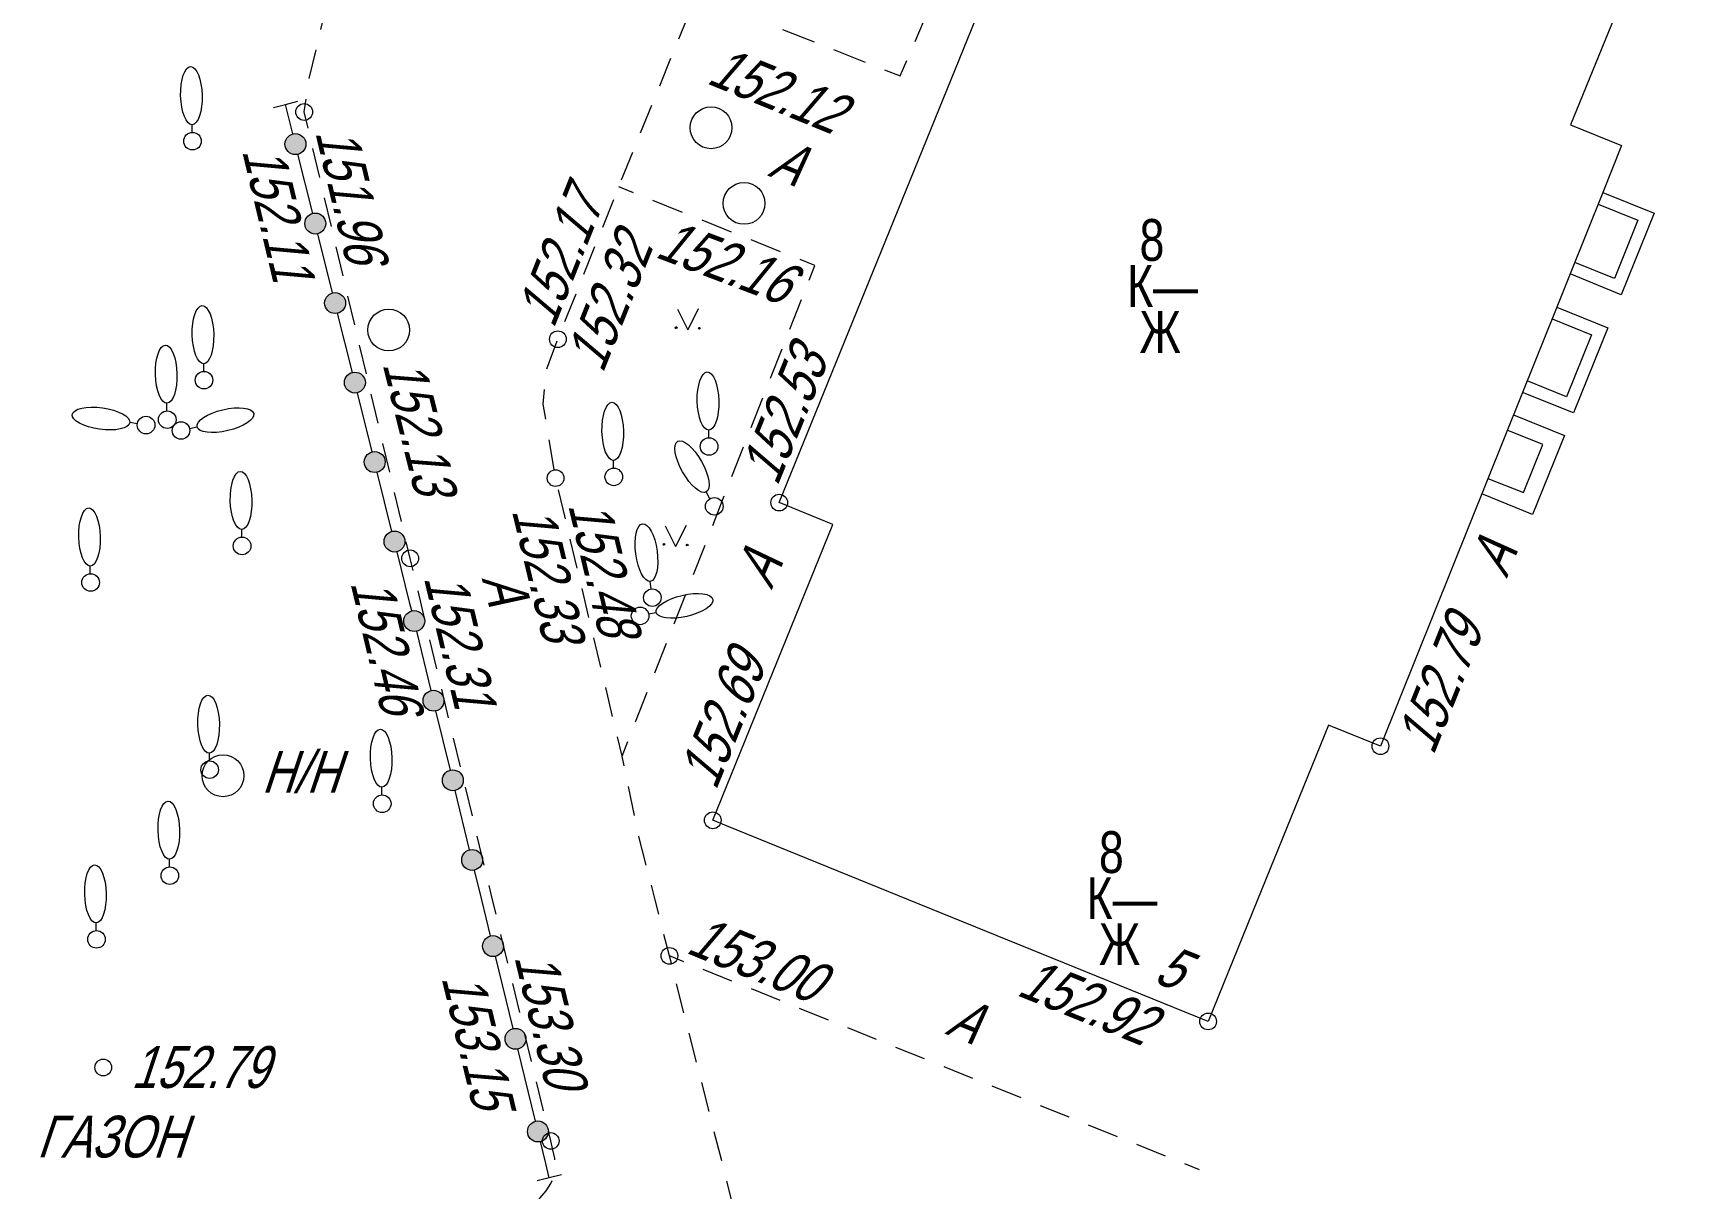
# Model space of a CAD drawing. Header units: metres. Extents: x 382 to 851, y 14083 to 14440.
# Drawn here: x 680.27 to 719.95, y 14243.09 to 14270.72 of the extents above; entities that cross this region are included whole.
import ezdxf
from ezdxf.enums import TextEntityAlignment as Align

# ---------------------------------------------------------------- set-up
doc = ezdxf.new("R2010")
doc.units = ezdxf.units.M
doc.header["$MEASUREMENT"] = 0
doc.linetypes.add('UP line', pattern=[1.5, 1, -0.5])
for name, color, linetype, lineweight in [('Бортовой камень', 7, 'Continuous', 25), ('Внутреннее заполнение', 7, 'Continuous', 25), ('Горизонтали', 7, 'Continuous', 25), ('Граница улицы', 7, 'Continuous', 25), ('Здания', 7, 'Continuous', 25), ('Колодцы', 7, 'Continuous', 25), ('Леса и газоны', 7, 'Continuous', 25), ('Номер дома', 7, 'Continuous', 25), ('Ограды', 7, 'Continuous', 25), ('Отдельно стоящее дерево', 7, 'Continuous', 25), ('Части зданий', 7, 'Continuous', 25)]:
    doc.layers.add(name, color=color, linetype=linetype, lineweight=lineweight)
doc.styles.add('Style-RUSSIAN_1251', font='RUSSIAN_1251.shx')
doc.styles.add('Style-RUSSIAN_1251 I 0.32289', font='RUSSIAN_1251.shx', dxfattribs={"oblique": 18.5})

# ---------------------------------------------------------------- blocks, each defined once
blk = doc.blocks.new('KOLOD_19')
at = {"layer": 'Колодцы', "color": 251, "linetype": 'Continuous', "lineweight": 9}
blk.add_arc((0, 0), 0.5, 0, 360, dxfattribs=at)
blk = doc.blocks.new('KOLOD_20')
at = {"layer": 'Колодцы', "color": 251, "linetype": 'Continuous', "lineweight": 9}
blk.add_arc((0, 0), 0.5, 0, 360, dxfattribs=at)
blk = doc.blocks.new('PIKET_116')
at = {"layer": 'Горизонтали', "color": 251, "linetype": 'Continuous', "lineweight": 9}
blk.add_arc((0, 0), 0.2, 0, 360, dxfattribs=at)
blk = doc.blocks.new('KOLOD_21')
at = {"layer": 'Колодцы', "color": 251, "linetype": 'Continuous', "lineweight": 9}
blk.add_arc((0, 0), 0.5, 0, 360, dxfattribs=at)
blk = doc.blocks.new('KOLOD_22')
at = {"layer": 'Колодцы', "color": 251, "linetype": 'Continuous', "lineweight": 9}
blk.add_arc((0, 0), 0.5, 0, 360, dxfattribs=at)
blk = doc.blocks.new('PIKET_118')
at = {"layer": 'Горизонтали', "color": 251, "linetype": 'Continuous', "lineweight": 9}
blk.add_arc((0, 0), 0.2, 0, 360, dxfattribs=at)
blk = doc.blocks.new('DEREVO_119')
at = {"layer": 'Отдельно стоящее дерево', "color": 251, "linetype": 'Continuous', "lineweight": 9, "flags": 128}
blk.add_lwpolyline([(-0.007, 0.21), (-0.007, 0.393)], dxfattribs=at)
at = {"layer": 'Отдельно стоящее дерево', "color": 251, "linetype": 'Continuous', "lineweight": 9}
blk.add_arc((-0.00029, 0.00038), 0.21, 0, 359.999994, dxfattribs=at)
blk.add_ellipse((-0.02579, 1.08838), major_axis=(-0.0185, 0.695), ratio=0.36982862, dxfattribs=at)
blk = doc.blocks.new('DEREVO_121')
at = {"layer": 'Отдельно стоящее дерево', "color": 251, "linetype": 'Continuous', "lineweight": 9, "flags": 128}
blk.add_lwpolyline([(-0.007, 0.21), (-0.007, 0.393)], dxfattribs=at)
at = {"layer": 'Отдельно стоящее дерево', "color": 251, "linetype": 'Continuous', "lineweight": 9}
blk.add_arc((-0.00001, -0.00042), 0.21, 0, 359.999994, dxfattribs=at)
blk.add_ellipse((-0.02551, 1.08758), major_axis=(-0.0185, 0.695), ratio=0.36982862, dxfattribs=at)
blk = doc.blocks.new('DEREVO_122')
at = {"layer": 'Отдельно стоящее дерево', "color": 251, "linetype": 'Continuous', "lineweight": 9, "flags": 128}
blk.add_lwpolyline([(-0.007, 0.21), (-0.007, 0.393)], dxfattribs=at)
at = {"layer": 'Отдельно стоящее дерево', "color": 251, "linetype": 'Continuous', "lineweight": 9}
blk.add_arc((0.00043, 0.00016), 0.21, 0, 359.999994, dxfattribs=at)
blk.add_ellipse((-0.02507, 1.08816), major_axis=(-0.0185, 0.695), ratio=0.36982862, dxfattribs=at)
blk = doc.blocks.new('DEREVO_123')
at = {"layer": 'Отдельно стоящее дерево', "color": 251, "linetype": 'Continuous', "lineweight": 9, "flags": 128}
blk.add_lwpolyline([(-0.007, 0.21), (-0.007, 0.393)], dxfattribs=at)
at = {"layer": 'Отдельно стоящее дерево', "color": 251, "linetype": 'Continuous', "lineweight": 9}
blk.add_arc((0.00021, -0.0002), 0.21, 0, 359.999994, dxfattribs=at)
blk.add_ellipse((-0.02529, 1.0878), major_axis=(-0.0185, 0.695), ratio=0.36982862, dxfattribs=at)
blk = doc.blocks.new('DEREVO_124')
at = {"layer": 'Отдельно стоящее дерево', "color": 251, "linetype": 'Continuous', "lineweight": 9, "flags": 128}
blk.add_lwpolyline([(-0.007, 0.21), (-0.007, 0.393)], dxfattribs=at)
at = {"layer": 'Отдельно стоящее дерево', "color": 251, "linetype": 'Continuous', "lineweight": 9}
blk.add_arc((0, 0), 0.21, 0, 360, dxfattribs=at)
blk.add_ellipse((-0.025, 1.088), major_axis=(-0.019, 0.695), ratio=0.369829, dxfattribs=at)
blk = doc.blocks.new('DEREVO_126')
at = {"layer": 'Отдельно стоящее дерево', "color": 251, "linetype": 'Continuous', "lineweight": 9, "flags": 128}
blk.add_lwpolyline([(-0.007, 0.21), (-0.007, 0.393)], dxfattribs=at)
at = {"layer": 'Отдельно стоящее дерево', "color": 251, "linetype": 'Continuous', "lineweight": 9}
blk.add_arc((0, 0), 0.21, 0, 360, dxfattribs=at)
blk.add_ellipse((-0.026, 1.088), major_axis=(-0.019, 0.695), ratio=0.369829, dxfattribs=at)
blk = doc.blocks.new('DEREVO_127')
at = {"layer": 'Отдельно стоящее дерево', "color": 251, "linetype": 'Continuous', "lineweight": 9, "flags": 128}
blk.add_lwpolyline([(-0.007, 0.21), (-0.007, 0.393)], dxfattribs=at)
at = {"layer": 'Отдельно стоящее дерево', "color": 251, "linetype": 'Continuous', "lineweight": 9}
blk.add_arc((0, 0), 0.21, 0, 360, dxfattribs=at)
blk.add_ellipse((-0.025, 1.088), major_axis=(-0.019, 0.695), ratio=0.369829, dxfattribs=at)
blk = doc.blocks.new('DEREVO_128')
at = {"layer": 'Отдельно стоящее дерево', "color": 251, "linetype": 'Continuous', "lineweight": 9, "flags": 128}
blk.add_lwpolyline([(-0.007, 0.21), (-0.007, 0.393)], dxfattribs=at)
at = {"layer": 'Отдельно стоящее дерево', "color": 251, "linetype": 'Continuous', "lineweight": 9}
blk.add_arc((0, 0), 0.21, 0, 360, dxfattribs=at)
blk.add_ellipse((-0.025, 1.088), major_axis=(-0.019, 0.695), ratio=0.369829, dxfattribs=at)
blk = doc.blocks.new('DEREVO_129')
at = {"layer": 'Отдельно стоящее дерево', "color": 251, "linetype": 'Continuous', "lineweight": 9, "flags": 128}
blk.add_lwpolyline([(-0.007, 0.209), (-0.007, 0.392)], dxfattribs=at)
at = {"layer": 'Отдельно стоящее дерево', "color": 251, "linetype": 'Continuous', "lineweight": 9}
blk.add_arc((0, 0), 0.21, 0, 360, dxfattribs=at)
blk.add_ellipse((-0.025, 1.088), major_axis=(-0.018, 0.695), ratio=0.369829, dxfattribs=at)
blk = doc.blocks.new('DEREVO_130')
at = {"layer": 'Отдельно стоящее дерево', "color": 251, "linetype": 'Continuous', "lineweight": 9, "flags": 128}
blk.add_lwpolyline([(-0.007, 0.211), (-0.007, 0.393)], dxfattribs=at)
at = {"layer": 'Отдельно стоящее дерево', "color": 251, "linetype": 'Continuous', "lineweight": 9}
blk.add_arc((0, 0), 0.21, 0, 360, dxfattribs=at)
blk.add_ellipse((-0.025, 1.088), major_axis=(-0.018, 0.695), ratio=0.369829, dxfattribs=at)
blk = doc.blocks.new('DEREVO_131')
at = {"layer": 'Отдельно стоящее дерево', "color": 251, "linetype": 'Continuous', "lineweight": 9, "flags": 128}
blk.add_lwpolyline([(-0.007, 0.21), (-0.007, 0.393)], dxfattribs=at)
at = {"layer": 'Отдельно стоящее дерево', "color": 251, "linetype": 'Continuous', "lineweight": 9}
blk.add_arc((0, 0), 0.21, 0, 360, dxfattribs=at)
blk.add_ellipse((-0.025, 1.088), major_axis=(-0.019, 0.695), ratio=0.369829, dxfattribs=at)
blk = doc.blocks.new('DEREVO_132')
at = {"layer": 'Отдельно стоящее дерево', "color": 251, "linetype": 'Continuous', "lineweight": 9, "flags": 128}
blk.add_lwpolyline([(-0.007, 0.21), (-0.008, 0.394)], dxfattribs=at)
at = {"layer": 'Отдельно стоящее дерево', "color": 251, "linetype": 'Continuous', "lineweight": 9}
blk.add_arc((0, 0), 0.21, 0, 360, dxfattribs=at)
blk.add_ellipse((-0.026, 1.088), major_axis=(-0.018, 0.695), ratio=0.369829, dxfattribs=at)
blk = doc.blocks.new('DEREVO_133')
at = {"layer": 'Отдельно стоящее дерево', "color": 251, "linetype": 'Continuous', "lineweight": 9, "flags": 128}
blk.add_lwpolyline([(-0.007, 0.21), (-0.007, 0.393)], dxfattribs=at)
at = {"layer": 'Отдельно стоящее дерево', "color": 251, "linetype": 'Continuous', "lineweight": 9}
blk.add_arc((-0.00047, -0.00043), 0.21, 0, 359.999994, dxfattribs=at)
blk.add_ellipse((-0.02597, 1.08757), major_axis=(-0.0185, 0.695), ratio=0.36982862, dxfattribs=at)
blk = doc.blocks.new('DEREVO_134')
at = {"layer": 'Отдельно стоящее дерево', "color": 251, "linetype": 'Continuous', "lineweight": 9, "flags": 128}
blk.add_lwpolyline([(-0.007, 0.21), (-0.007, 0.393)], dxfattribs=at)
at = {"layer": 'Отдельно стоящее дерево', "color": 251, "linetype": 'Continuous', "lineweight": 9}
blk.add_arc((-0.00003, 0.00003), 0.21, 0, 359.999994, dxfattribs=at)
blk.add_ellipse((-0.02553, 1.08803), major_axis=(-0.0185, 0.695), ratio=0.36982862, dxfattribs=at)
blk = doc.blocks.new('DEREVO_136')
at = {"layer": 'Отдельно стоящее дерево', "color": 251, "linetype": 'Continuous', "lineweight": 9, "flags": 128}
blk.add_lwpolyline([(-0.007, 0.21), (-0.007, 0.393)], dxfattribs=at)
at = {"layer": 'Отдельно стоящее дерево', "color": 251, "linetype": 'Continuous', "lineweight": 9}
blk.add_arc((0, 0), 0.21, 0, 360, dxfattribs=at)
blk.add_ellipse((-0.026, 1.088), major_axis=(-0.019, 0.695), ratio=0.369829, dxfattribs=at)
blk = doc.blocks.new('GAZON_6')
at = {"layer": 'Леса и газоны', "color": 251, "linetype": 'Continuous', "lineweight": 9}
for p in [(-0.248, 0.499), (0.251, 0.502)]:
    blk.add_line(p, (0, 0), dxfattribs=at)
for centre in [(-0.276, 0.057), (0.279, 0.039)]:
    blk.add_arc(centre, 0.02, 0, 360, dxfattribs=at)
blk.add_point((-0.29, 0.043), dxfattribs=at)
blk = doc.blocks.new('GAZON_7')
at = {"layer": 'Леса и газоны', "color": 251, "linetype": 'Continuous', "lineweight": 9}
for p in [(-0.248, 0.499), (0.251, 0.502)]:
    blk.add_line(p, (0, 0), dxfattribs=at)
for centre in [(-0.277, 0.057), (0.279, 0.039)]:
    blk.add_arc(centre, 0.02, 0, 360, dxfattribs=at)
blk.add_point((-0.29, 0.043), dxfattribs=at)
blk = doc.blocks.new('msdElementTypeLineString_91')
at = {"layer": 'Граница улицы', "color": 251, "linetype": 'Continuous', "lineweight": 9}
for p, q in [((0, 1.922), (0.377, 1.773)), ((0.842, 1.59), (1.596, 1.293)), ((2.062, 1.11), (2.816, 0.813)), ((3.281, 0.629), (4.035, 0.332)), ((4.5, 0.149), (4.877, 0))]:
    blk.add_line(p, q, dxfattribs=at)
blk = doc.blocks.new('msdElementTypeLineString_92')
at = {"layer": 'Части зданий', "color": 251, "linetype": 'Continuous', "lineweight": 9}
for p, q in [((3.411, 7.967), (3.567, 8.332)), ((2.392, 5.587), (2.704, 6.317)), ((1.882, 4.396), (2.195, 5.127)), ((1.373, 3.206), (1.685, 3.937)), ((0.863, 2.016), (1.176, 2.746)), ((0.354, 0.825), (0.666, 1.556)), ((0, 0), (0.157, 0.366))]:
    blk.add_line(p, q, dxfattribs=at)
at = {"layer": 'Части зданий', "color": 251, "linetype": 'Continuous', "lineweight": 9, "flags": 128}
blk.add_lwpolyline([(2.901, 6.777), (3.11, 7.264), (3.214, 7.507)], dxfattribs=at)
blk = doc.blocks.new('msdElementTypeLineString_93')
at = {"layer": 'Части зданий', "color": 251, "linetype": 'Continuous', "lineweight": 9}
for p, q in [((4.469, 11.38), (4.608, 11.734)), ((4.009, 10.207), (4.287, 10.915)), ((3.548, 9.034), (3.826, 9.742)), ((3.087, 7.86), (3.365, 8.568)), ((2.626, 6.687), (2.904, 7.395)), ((2.165, 5.513), (2.443, 6.221)), ((1.704, 4.34), (1.982, 5.048)), ((1.243, 3.166), (1.522, 3.874)), ((0.783, 1.993), (1.061, 2.701)), ((0.322, 0.819), (0.6, 1.527)), ((0, 0), (0.139, 0.354))]:
    blk.add_line(p, q, dxfattribs=at)
blk = doc.blocks.new('msdElementTypeLineString_94')
at = {"layer": 'Ограды', "linetype": 'Continuous', "lineweight": 9}
h = blk.add_hatch(color=251, dxfattribs=at)
edge = h.paths.add_edge_path()
edge.add_arc((0.487, 18.317), 0.25, 0, 360)
h = blk.add_hatch(color=251, dxfattribs=at)
edge = h.paths.add_edge_path()
edge.add_arc((0.961, 16.417), 0.25, 0, 360)
h = blk.add_hatch(color=251, dxfattribs=at)
edge = h.paths.add_edge_path()
edge.add_arc((1.435, 14.516), 0.25, 0, 360)
h = blk.add_hatch(color=251, dxfattribs=at)
edge = h.paths.add_edge_path()
edge.add_arc((1.908, 12.615), 0.25, 0, 360)
h = blk.add_hatch(color=251, dxfattribs=at)
edge = h.paths.add_edge_path()
edge.add_arc((2.382, 10.715), 0.25, 0, 360)
h = blk.add_hatch(color=251, dxfattribs=at)
edge = h.paths.add_edge_path()
edge.add_arc((2.856, 8.814), 0.25, 0, 360)
h = blk.add_hatch(color=251, dxfattribs=at)
edge = h.paths.add_edge_path()
edge.add_arc((3.327, 6.913), 0.25, 0, 360)
h = blk.add_hatch(color=251, dxfattribs=at)
edge = h.paths.add_edge_path()
edge.add_arc((3.788, 5.009), 0.25, 0, 360)
h = blk.add_hatch(color=251, dxfattribs=at)
edge = h.paths.add_edge_path()
edge.add_arc((4.25, 3.106), 0.25, 0, 360)
h = blk.add_hatch(color=251, dxfattribs=at)
edge = h.paths.add_edge_path()
edge.add_arc((4.711, 1.202), 0.25, 0, 360)
at = {"layer": 'Ограды', "color": 251, "linetype": 'Continuous', "lineweight": 9}
for p, q in [((0.427, 18.56), (0.251, 19.267)), ((0.901, 16.659), (0.548, 18.074)), ((1.374, 14.758), (1.021, 16.174)), ((1.848, 12.858), (1.495, 14.273)), ((2.322, 10.957), (1.969, 12.373)), ((2.795, 9.056), (2.442, 10.472)), ((3.729, 5.252), (3.386, 6.67)), ((4.191, 3.348), (3.847, 4.766)), ((4.652, 1.445), (4.309, 2.862)), ((4.942, 0.25), (4.77, 0.959))]:
    blk.add_line(p, q, dxfattribs=at)
at = {"layer": 'Ограды', "color": 251, "linetype": 'Continuous', "lineweight": 9, "flags": 128}
blk.add_lwpolyline([(3.268, 7.156), (3.225, 7.332), (2.916, 8.571)], dxfattribs=at)
at = {"layer": 'Ограды', "color": 251, "linetype": 'Continuous', "lineweight": 9}
for centre in [(0.487, 18.317), (0.487, 18.317), (0.961, 16.417), (0.961, 16.417), (1.435, 14.516), (1.435, 14.516), (1.908, 12.615), (1.908, 12.615), (2.382, 10.715), (2.382, 10.715), (2.856, 8.814), (2.856, 8.814), (3.327, 6.913), (3.327, 6.913), (3.788, 5.009), (3.788, 5.009), (4.25, 3.106), (4.25, 3.106), (4.711, 1.202), (4.711, 1.202)]:
    blk.add_circle(centre, 0.25, dxfattribs=at)
blk = doc.blocks.new('PIKET_377')
at = {"layer": 'Горизонтали', "color": 251, "linetype": 'Continuous', "lineweight": 9}
blk.add_arc((0, 0), 0.2, 0, 360, dxfattribs=at)
blk = doc.blocks.new('PIKET_378')
at = {"layer": 'Горизонтали', "color": 251, "linetype": 'Continuous', "lineweight": 9}
blk.add_arc((0, 0), 0.2, 0, 360, dxfattribs=at)
blk = doc.blocks.new('PIKET_380')
at = {"layer": 'Горизонтали', "color": 251, "linetype": 'Continuous', "lineweight": 9}
blk.add_arc((0, 0), 0.2, 0, 360, dxfattribs=at)
blk = doc.blocks.new('msdElementTypeLine_46')
at = {"layer": 'Граница улицы', "color": 251, "linetype": 'Continuous', "lineweight": 9}
for p, q in [((0.354, 1.734), (0, 1.876)), ((1.526, 1.266), (0.818, 1.549)), ((2.698, 0.797), (1.99, 1.08)), ((3.87, 0.328), (3.162, 0.611)), ((4.688, 0), (4.335, 0.142))]:
    blk.add_line(p, q, dxfattribs=at)
blk = doc.blocks.new('PIKET_381')
at = {"layer": 'Горизонтали', "color": 251, "linetype": 'Continuous', "lineweight": 9}
blk.add_arc((0, 0), 0.2, 0, 360, dxfattribs=at)
blk = doc.blocks.new('msdElementTypeLineString_101')
at = {"layer": 'Бортовой камень', "color": 251, "linetype": 'Continuous', "lineweight": 9}
for p, q in [((4.58, 32.342), (3.923, 32.604)), ((2.371, 32.2), (1.799, 31.784)), ((5.702, 31.895), (5.044, 32.157)), ((6.823, 31.448), (6.166, 31.71)), ((7.945, 31.001), (7.288, 31.263)), ((9.067, 30.554), (8.41, 30.816)), ((10.188, 30.107), (9.531, 30.369)), ((11.31, 29.66), (10.653, 29.922)), ((12.432, 29.213), (11.775, 29.475)), ((14.681, 28.333), (14.021, 28.588)), ((0.136, 28.452), (0.334, 27.773)), ((15.807, 27.899), (15.147, 28.153)), ((16.934, 27.464), (16.274, 27.719)), ((0.464, 27.29), (0.641, 26.605)), ((18.06, 27.029), (17.4, 27.284)), ((19.187, 26.595), (18.527, 26.849)), ((20.313, 26.16), (19.653, 26.415)), ((0.766, 26.121), (0.943, 25.436)), ((21.44, 25.725), (20.78, 25.98)), ((1.357, 23.78), (1.528, 23.093)), ((1.648, 22.608), (1.819, 21.921)), ((1.94, 21.436), (2.11, 20.75)), ((22.972, 20.807), (23.137, 21.495)), ((22.691, 19.633), (22.856, 20.321)), ((2.522, 19.092), (2.693, 18.406)), ((2.814, 17.921), (2.984, 17.234)), ((22.942, 17.271), (22.778, 17.959)), ((3.105, 16.749), (3.276, 16.062)), ((23.221, 16.096), (23.057, 16.784)), ((3.396, 15.577), (3.567, 14.891)), ((23.5, 14.921), (23.336, 15.61)), ((3.688, 14.405), (3.858, 13.719)), ((23.779, 13.746), (23.615, 14.435)), ((3.979, 13.233), (4.15, 12.547)), ((24.058, 12.572), (23.894, 13.26)), ((4.27, 12.062), (4.441, 11.375)), ((24.337, 11.397), (24.173, 12.085)), ((4.561, 10.89), (4.732, 10.203)), ((24.616, 10.222), (24.452, 10.91)), ((4.853, 9.718), (5.024, 9.032)), ((24.895, 9.047), (24.731, 9.736)), ((5.144, 8.546), (5.315, 7.86)), ((5.435, 7.374), (5.606, 6.688)), ((25.458, 6.699), (25.292, 7.387)), ((5.727, 6.203), (5.897, 5.516)), ((25.741, 5.525), (25.575, 6.213)), ((6.018, 5.031), (6.189, 4.344)), ((26.024, 4.351), (25.859, 5.039)), ((6.309, 3.859), (6.48, 3.172)), ((26.308, 3.178), (26.142, 3.865)), ((6.601, 2.687), (6.771, 2.001)), ((26.591, 2.004), (26.425, 2.691)), ((6.891, 1.515), (7.062, 0.829)), ((26.874, 0.83), (26.708, 1.518)), ((7.182, 0.343), (7.267, 0)), ((27.074, 0), (26.991, 0.344))]:
    blk.add_line(p, q, dxfattribs=at)
at = {"layer": 'Бортовой камень', "color": 251, "linetype": 'Continuous', "lineweight": 9, "flags": 128}
for points in [[(3.447, 32.72), (3.245, 32.673), (2.987, 32.573), (2.784, 32.479)], [(1.394, 31.49), (1.012, 31.213), (0.835, 31.059)], [(0.464, 30.725), (0.183, 30.345), (0.078, 30.134)], [(0.005, 29.646), (0, 29.494), (0.008, 29.22), (0.03, 28.963), (0.032, 28.946), (0.033, 28.94)], [(13.554, 28.768), (13.394, 28.83), (12.896, 29.028)], [(22.544, 25.243), (22.447, 25.311), (21.905, 25.541)], [(1.066, 24.952), (1.167, 24.544), (1.236, 24.265)], [(23.314, 24.332), (23.2, 24.548), (23.043, 24.776), (22.919, 24.915)], [(23.523, 23.157), (23.532, 23.25), (23.528, 23.513), (23.494, 23.779), (23.474, 23.859)], [(23.253, 21.982), (23.385, 22.532), (23.421, 22.669)], [(2.231, 20.264), (2.285, 20.046), (2.402, 19.578)], [(22.663, 18.446), (22.57, 18.835), (22.615, 19.139)], [(25.175, 7.873), (25.105, 8.163), (25.011, 8.561)]]:
    blk.add_lwpolyline(points, dxfattribs=at)
blk = doc.blocks.new('msdElementTypeLineString_116')
at = {"layer": 'Бортовой камень', "color": 251, "linetype": 'Continuous', "lineweight": 9}
for p, q in [((24.507, 39.967), (24.786, 40.19)), ((23.559, 39.208), (24.117, 39.655)), ((22.611, 38.45), (23.168, 38.896)), ((21.662, 37.691), (22.22, 38.137)), ((20.714, 36.933), (21.272, 37.379)), ((19.766, 36.174), (20.324, 36.62)), ((18.817, 35.415), (19.375, 35.862)), ((17.869, 34.657), (18.427, 35.103)), ((16.921, 33.898), (17.479, 34.345)), ((15.973, 33.14), (16.53, 33.586)), ((15.024, 32.381), (15.582, 32.827)), ((14.078, 31.621), (14.634, 32.068)), ((13.131, 30.86), (13.688, 31.308)), ((12.184, 30.1), (12.741, 30.547)), ((11.237, 29.34), (11.794, 29.787)), ((10.29, 28.579), (10.847, 29.027)), ((9.343, 27.819), (9.9, 28.266)), ((8.397, 27.058), (8.954, 27.506)), ((7.45, 26.298), (8.007, 26.745)), ((6.503, 25.538), (7.06, 25.985)), ((3.698, 21.711), (3.967, 22.373)), ((3.243, 20.586), (3.511, 21.248)), ((2.787, 19.46), (3.055, 20.122)), ((2.331, 18.334), (2.599, 18.997)), ((1.875, 17.209), (2.143, 17.871)), ((1.424, 16.082), (1.689, 16.745)), ((0.973, 14.954), (1.238, 15.617)), ((0.522, 13.827), (0.787, 14.49)), ((0.09, 12.692), (0.337, 13.362)), ((0.263, 10.291), (0.144, 10.996)), ((0.531, 9.107), (0.365, 9.802)), ((0.813, 7.926), (0.647, 8.621)), ((1.096, 6.745), (0.93, 7.44)), ((1.378, 5.564), (1.212, 6.259)), ((1.661, 4.383), (1.495, 5.078)), ((2.186, 2.012), (2.039, 2.711)), ((2.677, 0), (2.588, 0.346))]:
    blk.add_line(p, q, dxfattribs=at)
at = {"layer": 'Бортовой камень', "color": 251, "linetype": 'Continuous', "lineweight": 9, "flags": 128}
for points in [[(5.557, 24.777), (5.638, 24.843), (6.113, 25.225)], [(4.715, 23.908), (4.852, 24.1), (5.147, 24.414), (5.182, 24.447)], [(4.156, 22.836), (4.377, 23.379), (4.443, 23.489)], [(0.061, 11.489), (0, 11.85), (0.032, 12.197)], [(1.937, 3.201), (1.888, 3.433), (1.777, 3.897)], [(2.465, 0.831), (2.291, 1.513), (2.289, 1.523)]]:
    blk.add_lwpolyline(points, dxfattribs=at)
blk = doc.blocks.new('PIKET_387')
at = {"layer": 'Горизонтали', "color": 251, "linetype": 'Continuous', "lineweight": 9}
blk.add_arc((0.00003, 0.00036), 0.2, 0, 359.999994, dxfattribs=at)
blk = doc.blocks.new('PIKET_567')
at = {"layer": 'Горизонтали', "color": 251, "linetype": 'Continuous', "lineweight": 9}
blk.add_arc((0, 0), 0.2, 0, 360, dxfattribs=at)
blk = doc.blocks.new('DEREVO_542')
at = {"layer": 'Отдельно стоящее дерево', "color": 251, "linetype": 'Continuous', "lineweight": 9, "flags": 128}
blk.add_lwpolyline([(-0.007, 0.21), (-0.007, 0.393)], dxfattribs=at)
at = {"layer": 'Отдельно стоящее дерево', "color": 251, "linetype": 'Continuous', "lineweight": 9}
blk.add_arc((0, 0), 0.21, 0, 360, dxfattribs=at)
blk.add_ellipse((-0.025, 1.088), major_axis=(-0.019, 0.695), ratio=0.369829, dxfattribs=at)
blk = doc.blocks.new('msdElementTypeLineString_251')
at = {"layer": 'Части зданий', "color": 251, "linetype": 'Continuous', "lineweight": 9}
for p, q in [((0.345, 4.976), (0.001, 5.115)), ((1.496, 4.511), (0.808, 4.789)), ((2.648, 4.046), (1.96, 4.324)), ((3.8, 3.581), (3.112, 3.859)), ((4.952, 3.116), (4.264, 3.394)), ((6.103, 2.651), (5.415, 2.929)), ((7.255, 2.186), (6.567, 2.464)), ((8.407, 1.721), (7.719, 1.999)), ((9.559, 1.257), (8.871, 1.534)), ((10.711, 0.792), (10.022, 1.069)), ((11.862, 0.327), (11.174, 0.605)), ((12.67, 0.001), (12.326, 0.14))]:
    blk.add_line(p, q, dxfattribs=at)
blk = doc.blocks.new('PIKET_696')
at = {"layer": 'Горизонтали', "color": 251, "linetype": 'Continuous', "lineweight": 9}
blk.add_arc((0.00032, -0.00031), 0.2, 0, 359.999994, dxfattribs=at)
blk = doc.blocks.new('PIKET_726')
at = {"layer": 'Горизонтали', "color": 251, "linetype": 'Continuous', "lineweight": 9}
blk.add_arc((0, 0), 0.2, 0, 360, dxfattribs=at)
blk = doc.blocks.new('PIKET_729')
at = {"layer": 'Горизонтали', "color": 251, "linetype": 'Continuous', "lineweight": 9}
blk.add_arc((0, 0), 0.2, 0, 360, dxfattribs=at)
blk = doc.blocks.new('msdElementTypeLineString_271')
at = {"layer": 'Ограды', "linetype": 'Continuous', "lineweight": 9}
h = blk.add_hatch(color=251, dxfattribs=at)
edge = h.paths.add_edge_path()
edge.add_arc((0.52, 5.79), 0.25, 0, 360)
h = blk.add_hatch(color=251, dxfattribs=at)
edge = h.paths.add_edge_path()
edge.add_arc((1.057, 3.574), 0.25, 0, 360)
h = blk.add_hatch(color=251, dxfattribs=at)
edge = h.paths.add_edge_path()
edge.add_arc((1.594, 1.359), 0.25, 0, 360)
at = {"layer": 'Ограды', "color": 251, "linetype": 'Continuous', "lineweight": 9}
for p, q in [((0.461, 6.033), (0.251, 6.898)), ((0.998, 3.817), (0.578, 5.547)), ((1.535, 1.601), (1.116, 3.331))]:
    blk.add_line(p, q, dxfattribs=at)
at = {"layer": 'Ограды', "color": 251, "linetype": 'Continuous', "lineweight": 9, "flags": 128}
blk.add_lwpolyline([(1.863, 0.25), (1.779, 0.594), (1.653, 1.115)], dxfattribs=at)
at = {"layer": 'Ограды', "color": 251, "linetype": 'Continuous', "lineweight": 9}
for centre in [(0.52, 5.79), (0.52, 5.79), (1.057, 3.574), (1.057, 3.574), (1.594, 1.359), (1.594, 1.359)]:
    blk.add_circle(centre, 0.25, dxfattribs=at)
blk = doc.blocks.new('msdElementTypeLineString_283')
at = {"layer": 'Бортовой камень', "color": 251, "linetype": 'Continuous', "lineweight": 9}
for p, q in [((0, 12.136), (0.084, 11.792)), ((19.89, 11.792), (19.807, 12.136)), ((0.202, 11.306), (0.37, 10.618)), ((20.174, 10.617), (20.007, 11.306)), ((0.488, 10.132), (0.655, 9.443)), ((20.457, 9.442), (20.291, 10.131)), ((0.773, 8.958), (0.941, 8.269)), ((20.74, 8.267), (20.574, 8.956)), ((1.059, 7.783), (1.226, 7.095)), ((21.024, 7.093), (20.858, 7.781)), ((1.345, 6.609), (1.512, 5.921)), ((1.63, 5.435), (1.798, 4.747)), ((1.916, 4.261), (2.083, 3.572)), ((18.642, 3.864), (19.33, 4.033)), ((17.469, 3.575), (18.156, 3.744)), ((16.295, 3.286), (16.983, 3.455)), ((2.201, 3.086), (2.369, 2.398)), ((13.948, 2.708), (14.636, 2.877)), ((15.122, 2.997), (15.81, 3.166)), ((12.775, 2.419), (13.463, 2.588)), ((10.428, 1.841), (11.116, 2.01)), ((11.602, 2.13), (12.289, 2.299)), ((2.487, 1.912), (2.654, 1.224)), ((9.255, 1.552), (9.943, 1.722)), ((8.081, 1.263), (8.769, 1.433)), ((5.735, 0.685), (6.423, 0.855)), ((6.908, 0.974), (7.596, 1.144)), ((2.772, 0.738), (2.94, 0.05)), ((4.561, 0.396), (5.249, 0.566)), ((3.388, 0.107), (4.076, 0.277))]:
    blk.add_line(p, q, dxfattribs=at)
at = {"layer": 'Бортовой камень', "color": 251, "linetype": 'Continuous', "lineweight": 9, "flags": 128}
for points in [[(21.295, 5.916), (21.293, 5.947), (21.252, 6.157), (21.198, 6.37), (21.141, 6.607)], [(20.803, 4.87), (20.949, 5.01), (21.09, 5.177), (21.202, 5.355), (21.231, 5.427)], [(19.793, 4.214), (19.9, 4.269), (20.082, 4.368), (20.263, 4.473), (20.407, 4.566)]]:
    blk.add_lwpolyline(points, dxfattribs=at)
blk = doc.blocks.new('msdElementTypeLineString_288')
at = {"layer": 'Бортовой камень', "color": 251, "linetype": 'Continuous', "lineweight": 9}
for p, q in [((0.089, 17.341), (0.001, 17.688)), ((0.69, 14.982), (0.513, 15.677)), ((0.991, 13.802), (0.814, 14.497)), ((1.291, 12.623), (1.114, 13.318)), ((1.592, 11.444), (1.415, 12.138)), ((1.892, 10.264), (1.715, 10.959)), ((2.193, 9.085), (2.016, 9.78)), ((2.797, 6.727), (2.619, 7.421)), ((3.099, 5.548), (2.921, 6.242)), ((3.401, 4.369), (3.223, 5.063)), ((3.703, 3.19), (3.525, 3.884)), ((4.006, 2.011), (3.828, 2.705)), ((4.308, 0.832), (4.13, 1.526)), ((4.521, 0), (4.432, 0.347))]:
    blk.add_line(p, q, dxfattribs=at)
at = {"layer": 'Бортовой камень', "color": 251, "linetype": 'Continuous', "lineweight": 9, "flags": 128}
for points in [[(0.39, 16.161), (0.343, 16.346), (0.213, 16.856)], [(2.494, 7.906), (2.318, 8.594), (2.316, 8.6)]]:
    blk.add_lwpolyline(points, dxfattribs=at)
blk = doc.blocks.new('msdElementTypeTextNode_11')
at = {"layer": 'Здания', "color": 251, "linetype": 'Continuous', "lineweight": 9, "style": 'Style-RUSSIAN_1251', "width": 0.799996}
for s, p in [(' 8 ', (0, 1.1)), ('К—', (0, 0)), (' Ж', (0, -1.101))]:
    blk.add_text(s, height=1, dxfattribs=at).set_placement(p, align=Align.MIDDLE_LEFT)
blk = doc.blocks.new('msdElementTypeTextNode_31')
at = {"layer": 'Здания', "color": 251, "linetype": 'Continuous', "lineweight": 9, "style": 'Style-RUSSIAN_1251', "width": 0.799996}
for s, p in [(' 8 ', (0, 1.1)), ('К—', (0, 0)), (' Ж', (0, -1.101))]:
    blk.add_text(s, height=1, dxfattribs=at).set_placement(p, align=Align.MIDDLE_LEFT)

msp = doc.modelspace()

# ---------------------------------------------------------------- linework, layer by layer
at = {"layer": 'Внутреннее заполнение', "color": 251, "linetype": 'Continuous', "lineweight": 9, "flags": 128}
for points in [[(686.015, 14268.945), (686.307, 14269.017), (686.598, 14269.09)], [(717.686, 14266.634), (718.637, 14266.25), (718.075, 14264.857), (717.126, 14265.24)], [(716.584, 14263.889), (717.53, 14263.507), (716.933, 14262.028), (715.99, 14262.409)], [(715.053, 14260.075), (715.899, 14259.734), (716.363, 14260.882), (715.515, 14261.224)], [(692.901, 14243.423), (692.61, 14243.352), (692.318, 14243.282)]]:
    msp.add_lwpolyline(points, dxfattribs=at)
at = {"layer": 'Здания', "color": 251, "linetype": 'Continuous', "lineweight": 9, "flags": 128}
for points in [[(719.95, 14275.693), (717.03, 14268.525), (718.248, 14268.035), (717.798, 14266.912), (717.015, 14264.962), (716.696, 14264.167), (715.878, 14262.13), (712.483, 14253.671), (711.238, 14254.171), (709.544, 14250)], [(701.198, 14250), (696.846, 14251.767), (696.52, 14251.9), (699.393, 14258.975), (698.109, 14259.495), (703.991, 14273.969)], [(709.544, 14250), (708.362, 14247.091), (701.198, 14250)]]:
    msp.add_lwpolyline(points, dxfattribs=at)
at = {"layer": 'Части зданий', "color": 251, "linetype": 'Continuous', "lineweight": 9, "flags": 128}
for points in [[(717.798, 14266.912), (719.028, 14266.416), (718.241, 14264.467), (717.015, 14264.962)], [(716.696, 14264.167), (717.921, 14263.673), (717.099, 14261.638), (715.878, 14262.13)], [(715.664, 14261.595), (716.883, 14261.103), (716.12, 14259.213), (714.904, 14259.704)]]:
    msp.add_lwpolyline(points, dxfattribs=at)

# ---------------------------------------------------------------- block references
at = {"layer": 'Бортовой камень', "color": 251, "linetype": 'Continuous', "lineweight": 9}
for name, p in [('msdElementTypeLineString_116', (692.465, 14250)), ('msdElementTypeLineString_101', (664.181, 14250)), ('msdElementTypeLineString_283', (671.448, 14237.864)), ('msdElementTypeLineString_288', (695.141, 14232.312))]:
    msp.add_blockref(name, p, dxfattribs=at)
at = {"layer": 'Горизонтали', "color": 251, "linetype": 'Continuous', "lineweight": 9}
for name, p in [('PIKET_377', (686.751, 14268.835)), ('PIKET_381', (692.817, 14263.402)), ('PIKET_380', (692.763, 14260.082)), ('PIKET_116', (698.109, 14259.495)), ('PIKET_378', (689.286, 14258.163)), ('PIKET_387', (712.483, 14253.671)), ('PIKET_118', (696.52, 14251.9)), ('PIKET_726', (695.484, 14248.658)), ('PIKET_696', (708.362, 14247.091)), ('PIKET_729', (692.646, 14244.234))]:
    msp.add_blockref(name, p, dxfattribs=at)
at = {"layer": 'Горизонтали', "color": 251, "linetype": 'Continuous', "lineweight": 9, "rotation": 284.3540989162561}
msp.add_blockref('PIKET_567', (681.949, 14245.99), dxfattribs=at)
at = {"layer": 'Граница улицы', "color": 251, "linetype": 'Continuous', "lineweight": 9}
for name, p in [('msdElementTypeLineString_91', (696.126, 14269.697)), ('msdElementTypeLine_46', (694.273, 14265.167))]:
    msp.add_blockref(name, p, dxfattribs=at)
at = {"layer": 'Здания', "color": 251, "linetype": 'Continuous', "lineweight": 9}
for name, p in [('msdElementTypeTextNode_11', (706.425, 14264.675)), ('msdElementTypeTextNode_31', (705.455, 14250.04))]:
    msp.add_blockref(name, p, dxfattribs=at)
at = {"layer": 'Колодцы', "color": 251, "linetype": 'Continuous', "lineweight": 9}
for name, p in [('KOLOD_19', (696.479, 14268.457)), ('KOLOD_22', (697.268, 14266.649)), ('KOLOD_20', (688.773, 14263.621)), ('KOLOD_21', (684.811, 14252.965))]:
    msp.add_blockref(name, p, dxfattribs=at)
at = {"layer": 'Леса и газоны', "color": 251, "linetype": 'Continuous', "lineweight": 9}
for name, p in [('GAZON_6', (695.921, 14263.625)), ('GAZON_7', (695.63, 14258.443))]:
    msp.add_blockref(name, p, dxfattribs=at)
at = {"layer": 'Ограды', "color": 251, "linetype": 'Continuous', "lineweight": 9}
for name, p in [('msdElementTypeLineString_94', (686.056, 14249.75)), ('msdElementTypeLineString_271', (690.747, 14243.102))]:
    msp.add_blockref(name, p, dxfattribs=at)
at = {"layer": 'Отдельно стоящее дерево', "color": 251, "linetype": 'Continuous', "lineweight": 9}
for name, p in [('DEREVO_136', (684.081, 14268.138)), ('DEREVO_131', (684.357, 14262.422)), ('DEREVO_128', (683.478, 14261.478)), ('DEREVO_134', (696.432, 14260.836)), ('DEREVO_133', (694.154, 14260.111)), ('DEREVO_124', (685.267, 14258.46)), ('DEREVO_123', (681.645, 14257.585)), ('DEREVO_121', (684.493, 14253.11)), ('DEREVO_122', (688.617, 14252.296)), ('DEREVO_119', (683.541, 14250.575)), ('DEREVO_542', (681.786, 14249.053))]:
    msp.add_blockref(name, p, dxfattribs=at)
for name, p, rotation in [('DEREVO_126', (682.972, 14261.349), 80.39170383452606), ('DEREVO_127', (683.808, 14261.22), 281.7705526396796), ('DEREVO_132', (696.556, 14259.406), 27.87469739205714), ('DEREVO_130', (695.075, 14257.223), 6.161213648903787), ('DEREVO_129', (694.783, 14256.787), 281.4315570739207)]:
    msp.add_blockref(name, p, dxfattribs=dict(at, rotation=rotation))
at = {"layer": 'Части зданий', "color": 251, "linetype": 'Continuous', "lineweight": 9}
for name, p in [('msdElementTypeLineString_92', (701.003, 14269.697)), ('msdElementTypeLineString_93', (694.353, 14253.433)), ('msdElementTypeLineString_251', (695.483, 14243.543))]:
    msp.add_blockref(name, p, dxfattribs=at)

# ---------------------------------------------------------------- texts
at = {"layer": 'Горизонтали', "color": 251, "linetype": 'Continuous', "lineweight": 9, "style": 'Style-RUSSIAN_1251 I 0.32289', "oblique": 18.5}
for s, rotation, width, p in [('151.96', 283.3623, 0.8, (687.013, 14268.352)), ('152.11', 283.3623, 0.8, (685.265, 14267.908)), ('152.17', 68.204, 0.8, (692.716, 14263.639)), ('152.32', 68.204, 0.8, (693.89, 14262.567)), ('152.53', 67.8826, 0.799996, (698.062, 14259.868)), ('152.33', 283.4488, 0.8, (691.713, 14259.308)), ('152.48', 283.4488, 0.8, (693.058, 14259.438)), ('152.31', 283.3623, 0.8, (689.609, 14257.702)), ('152.46', 283.3623, 0.8, (687.855, 14257.579)), ('152.79', 68.1307, 0.799996, (713.747, 14253.432)), ('152.69', 68.1307, 0.799996, (696.595, 14252.594)), ('153.00', 338.0186, 0.799996, (695.851, 14248.741)), ('153.30', 283.562, 0.8, (691.772, 14248.634)), ('153.15', 283.562, 0.8, (690.032, 14248.136)), ('152.92', 337.8991, 0.799996, (703.757, 14247.729))]:
    msp.add_text(s, height=1, rotation=rotation, dxfattribs=dict(at, width=width)).set_placement(p)
at = {"layer": 'Горизонтали', "color": 251, "linetype": 'Continuous', "lineweight": 9, "style": 'Style-RUSSIAN_1251 I 0.32289', "oblique": 18.5, "width": 0.799996}
msp.add_text('152.79', height=1, dxfattribs=at).set_placement((682.61, 14245.501))
at = {"layer": 'Граница улицы', "color": 251, "linetype": 'Continuous', "lineweight": 9, "style": 'Style-RUSSIAN_1251 I 0.32289', "oblique": 18.5, "width": 0.799996}
for rotation, p in [(337.7745, (697.813, 14267.32)), (284.6477, (690.994, 14257.688))]:
    msp.add_text('А', height=1, rotation=rotation, dxfattribs=at).set_placement(p)
at = {"layer": 'Колодцы', "color": 251, "linetype": 'Continuous', "lineweight": 9, "style": 'Style-RUSSIAN_1251 I 0.32289', "oblique": 18.5, "width": 0.799996}
for s, rotation, p in [('152.12', 337.7745, (696.343, 14269.53)), ('152.16', 339.2395, (695.113, 14265.375)), ('152.13', 283.9939, (688.622, 14262.808))]:
    msp.add_text(s, height=1, rotation=rotation, dxfattribs=at).set_placement(p)
msp.add_text('Н/Н', height=1, dxfattribs=at).set_placement((685.731, 14252.559))
at = {"layer": 'Леса и газоны', "color": 251, "linetype": 'Continuous', "lineweight": 9, "style": 'Style-RUSSIAN_1251 I 0.32289', "oblique": 18.5, "width": 0.799996}
msp.add_text('ГАЗОН', height=1, dxfattribs=at).set_placement((680.355, 14243.838))
at = {"layer": 'Номер дома', "color": 251, "linetype": 'Continuous', "lineweight": 9, "style": 'Style-RUSSIAN_1251 I 0.32289', "oblique": 18.5, "width": 0.799996}
msp.add_text('5', height=1, rotation=338.0186, dxfattribs=at).set_placement((707.028, 14248.048))
at = {"layer": 'Части зданий', "color": 251, "linetype": 'UP line', "lineweight": 9, "style": 'Style-RUSSIAN_1251 I 0.32289', "oblique": 18.5, "width": 0.799996}
msp.add_text('А', height=1, rotation=66.8261, dxfattribs=at).set_placement((697.925, 14257.396))
at = {"layer": 'Части зданий', "color": 251, "linetype": 'Continuous', "lineweight": 9, "style": 'Style-RUSSIAN_1251 I 0.32289', "oblique": 18.5, "width": 0.799996}
for rotation, p in [(68.0186, (715.501, 14257.669)), (338.0186, (702.054, 14246.805))]:
    msp.add_text('А', height=1, rotation=rotation, dxfattribs=at).set_placement(p)

doc.saveas('drawing.dxf')
